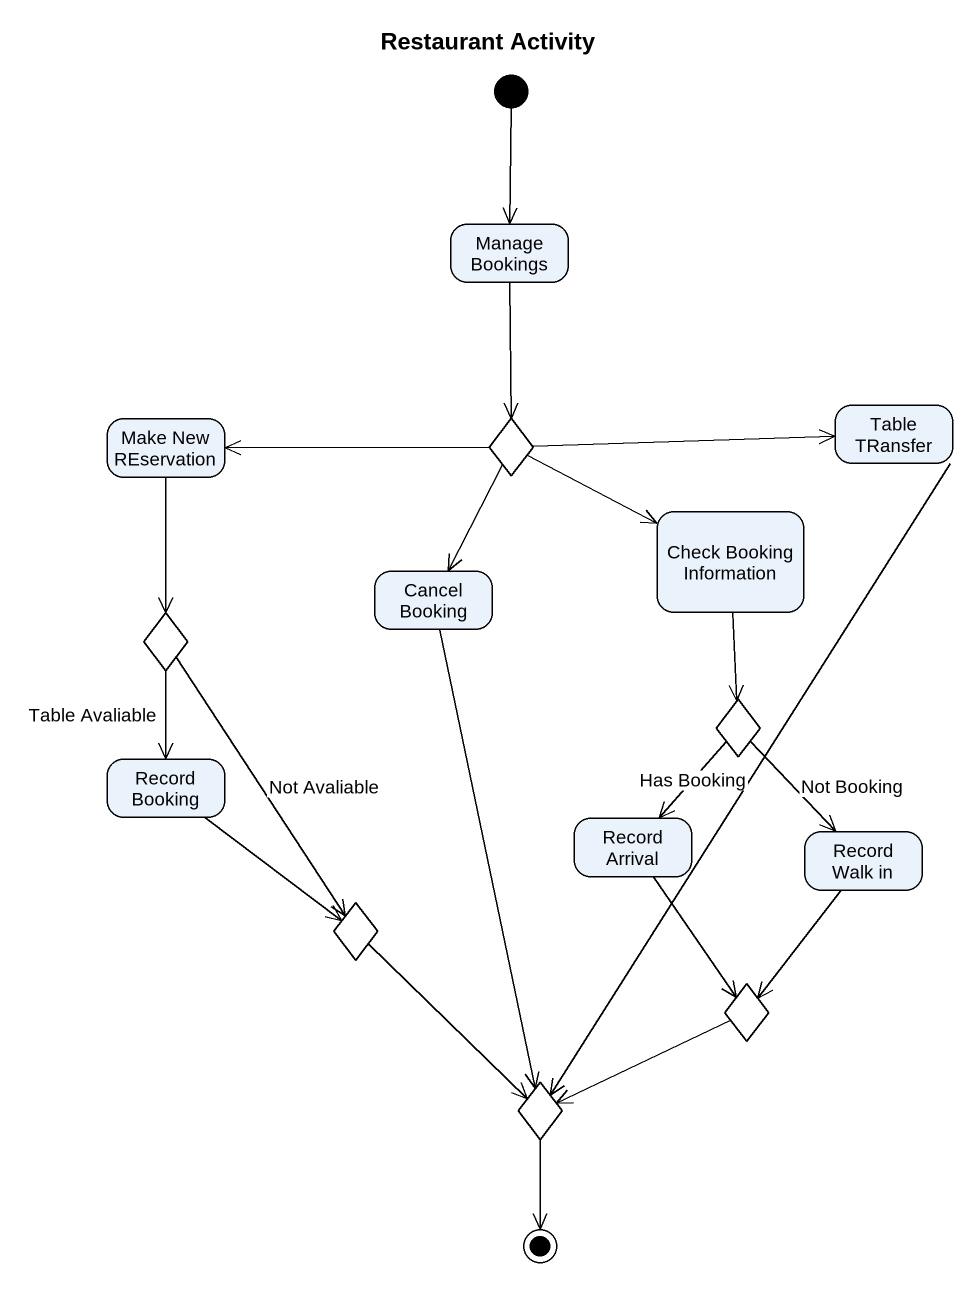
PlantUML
@startuml
title Restaurant Activity
hide empty description
state "Manage Bookings" as Manage_Bookings
state "Make New REservation" as Make_New_REservation
state choice1 <<choice>>
state "Table TRansfer" as Table_TRansfer
state "Check Booking Information" as Check_Booking_Information
state "Cancel Booking" as Cancel_Booking
state choice2 <<choice>>
state "Record Booking" as Record_Booking
state choice3 <<choice>>
state "Record Arrival" as Record_Arrival
state "Record Walk in" as Record_Walk_in
state choice4 <<choice>>
state choice5 <<choice>>
state choice6 <<choice>>
[*] --> Manage_Bookings
Manage_Bookings --> choice1
Make_New_REservation --> choice2
choice1 -left-> Make_New_REservation
choice1 -right-> Table_TRansfer
choice1 -right-> Check_Booking_Information
choice1 --> Cancel_Booking
Table_TRansfer --> choice6
Check_Booking_Information --> choice3
Cancel_Booking --> choice6
choice2 --> Record_Booking : Table Avaliable
choice2 --> choice4 : Not Avaliable
Record_Booking --> choice4
choice3 --> Record_Arrival : Has Booking
choice3 --> Record_Walk_in : Not Booking
Record_Arrival --> choice5
Record_Walk_in --> choice5
choice4 --> choice6
choice5 -left-> choice6
choice6 --> [*]
@enduml
